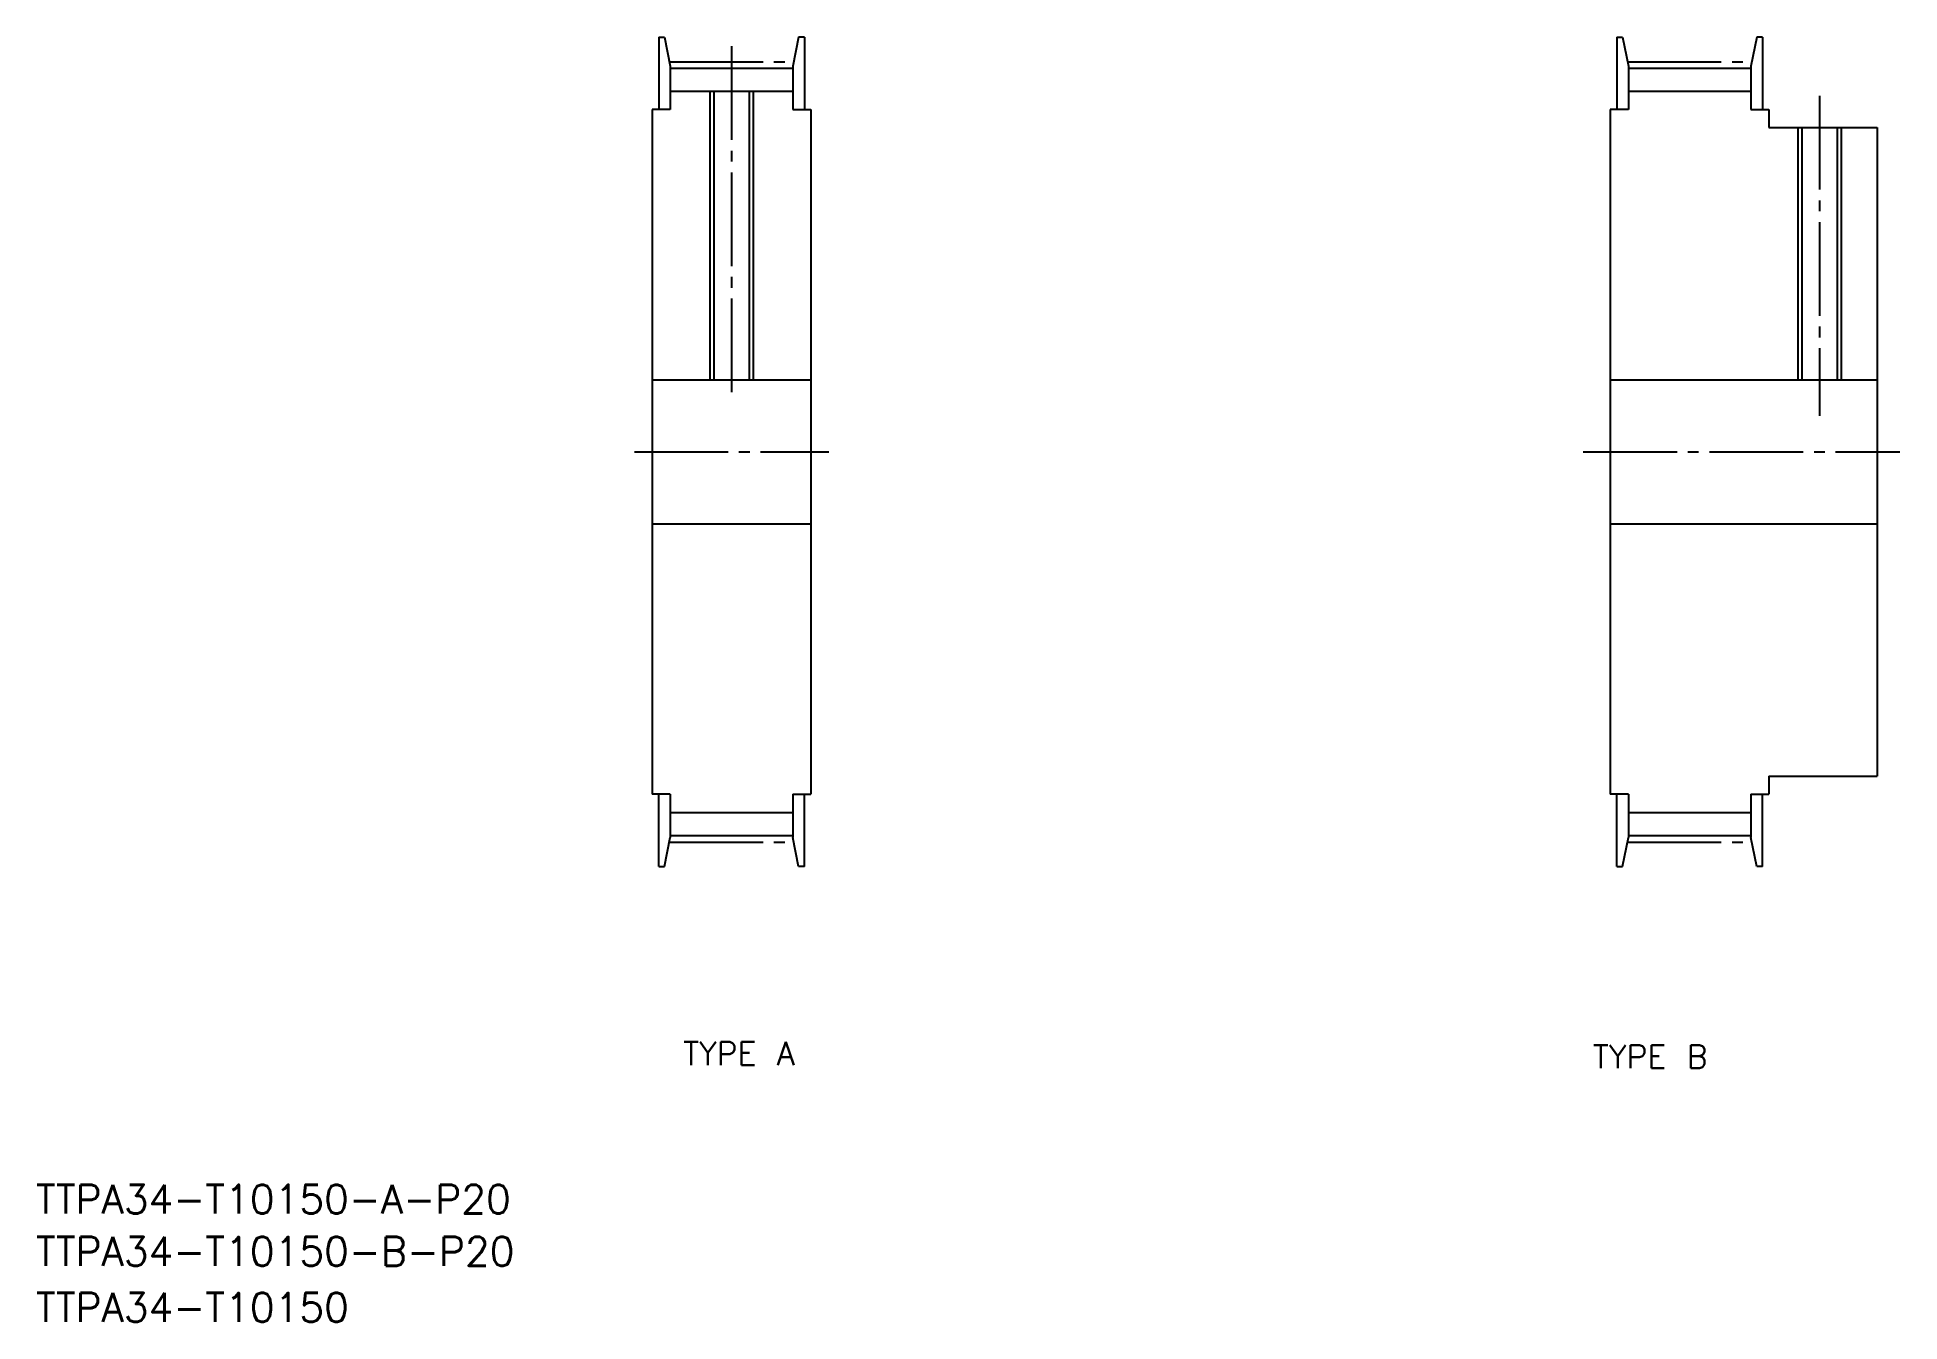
# Model space of a CAD drawing. Extents: x 49 to 307, y 126 to 304.
import ezdxf

# ---------------------------------------------------------------- set-up
doc = ezdxf.new("R2010")
doc.units = 0
doc.linetypes.add('CENTER', pattern=[17.5, 13, -1.5, 1.5, -1.5])
doc.layers.get('0').update_dxf_attribs({"linetype": 'CONTINUOUS'})
doc.layers.add('CENTER', color=1, linetype='CENTER')
doc.styles.get("Standard").update_dxf_attribs({"font": 'txt.shx', "bigfont": '@extfont2.shx'})

msp = doc.modelspace()

# ---------------------------------------------------------------- linework, layer by layer
at = {"color": 7, "linetype": 'CONTINUOUS'}
for p, q in [((134.9, 304.49), (134.9, 294.49)), ((134.9, 304.49), (135.7, 304.49)), ((135.7, 304.49), (136.5, 300.49)), ((154.3, 304.49), (153.5, 300.49)), ((155.1, 304.49), (154.3, 304.49)), ((155.1, 304.49), (155.1, 294.49)), ((267.76, 304.49), (267.76, 294.49)), ((267.76, 304.49), (268.56, 304.49)), ((268.56, 304.49), (269.36, 300.49)), ((287.16, 304.49), (286.36, 300.49)), ((287.96, 304.49), (287.16, 304.49)), ((287.96, 304.49), (287.96, 294.49)), ((136.5, 300.49), (136.5, 294.49)), ((136.5, 300.19), (153.5, 300.19)), ((153.5, 300.49), (153.5, 294.49)), ((269.36, 300.49), (269.36, 294.49)), ((269.36, 300.19), (286.36, 300.19)), ((286.36, 300.49), (286.36, 294.49)), ((134, 294.49), (134, 199.49)), ((136.5, 294.49), (134, 294.49)), ((142.54, 296.91), (142.54, 256.99)), ((147.46, 296.91), (147.46, 256.99)), ((153.5, 294.49), (156, 294.49)), ((156, 294.49), (156, 199.49)), ((266.86, 294.49), (266.86, 199.49)), ((269.36, 294.49), (266.86, 294.49)), ((286.36, 294.49), (288.86, 294.49)), ((288.86, 294.49), (288.86, 291.99)), ((288.86, 291.99), (303.86, 291.99)), ((293.4, 291.99), (293.4, 256.99)), ((298.32, 291.99), (298.32, 256.99)), ((303.86, 291.99), (303.86, 201.99)), ((134, 256.99), (156, 256.99)), ((266.86, 256.99), (303.86, 256.99)), ((134, 236.99), (156, 236.99)), ((266.86, 236.99), (303.86, 236.99)), ((288.86, 201.99), (288.86, 199.49)), ((288.86, 201.99), (303.86, 201.99)), ((136.5, 199.49), (134, 199.49)), ((134.9, 189.49), (134.9, 199.49)), ((136.5, 199.49), (136.5, 193.49)), ((153.5, 199.49), (156, 199.49)), ((153.5, 199.49), (153.5, 193.49)), ((155.1, 189.49), (155.1, 199.49)), ((269.36, 199.49), (266.86, 199.49)), ((267.76, 189.49), (267.76, 199.49)), ((269.36, 199.49), (269.36, 193.49)), ((286.36, 199.49), (286.36, 193.49)), ((286.36, 199.49), (288.86, 199.49)), ((287.96, 189.49), (287.96, 199.49)), ((136.5, 193.79), (153.5, 193.79)), ((269.36, 193.79), (286.36, 193.79)), ((135.7, 189.49), (136.5, 193.49)), ((154.3, 189.49), (153.5, 193.49)), ((268.56, 189.49), (269.36, 193.49)), ((287.16, 189.49), (286.36, 193.49)), ((134.9, 189.49), (135.7, 189.49)), ((155.1, 189.49), (154.3, 189.49)), ((267.76, 189.49), (268.56, 189.49)), ((287.96, 189.49), (287.16, 189.49))]:
    msp.add_line(p, q, dxfattribs=at)
at = {"color": 3, "linetype": 'CONTINUOUS'}
for p, q in [((136.5, 296.99), (153.5, 296.99)), ((142, 296.91), (142, 256.99)), ((148, 296.91), (148, 256.99)), ((269.36, 296.99), (286.36, 296.99)), ((292.86, 291.99), (292.86, 256.99)), ((298.86, 291.99), (298.86, 256.99)), ((136.5, 196.99), (153.5, 196.99)), ((269.36, 196.99), (286.36, 196.99))]:
    msp.add_line(p, q, dxfattribs=at)
at = {"layer": 'CENTER', "color": 1, "linetype": 'CENTER'}
for p, q in [((145, 303.25), (145, 254.03)), ((136.38, 301.1), (153.62, 301.1)), ((269.24, 301.1), (286.48, 301.1)), ((295.86, 296.36), (295.86, 251.99)), ((131.52, 246.99), (158.48, 246.99)), ((263.11, 246.99), (307, 246.99)), ((136.38, 192.87), (153.62, 192.87)), ((269.24, 192.87), (286.48, 192.87))]:
    msp.add_line(p, q, dxfattribs=at)

# ---------------------------------------------------------------- texts
at = {"color": 7, "linetype": 'CONTINUOUS'}
for s, p in [('TYPE A', (138.29, 161.95)), ('TYPE B', (264.46, 161.52))]:
    msp.add_text(s, height=3.2, dxfattribs=at).set_placement(p)
for s, p in [('TTPA34-T10150-A-P20', (48.54, 141.34)), ('TTPA34-T10150-B-P20', (48.54, 134.11)), ('TTPA34-T10150', (48.54, 126.34))]:
    msp.add_text(s, height=4).set_placement(p)

doc.saveas('drawing.dxf')
